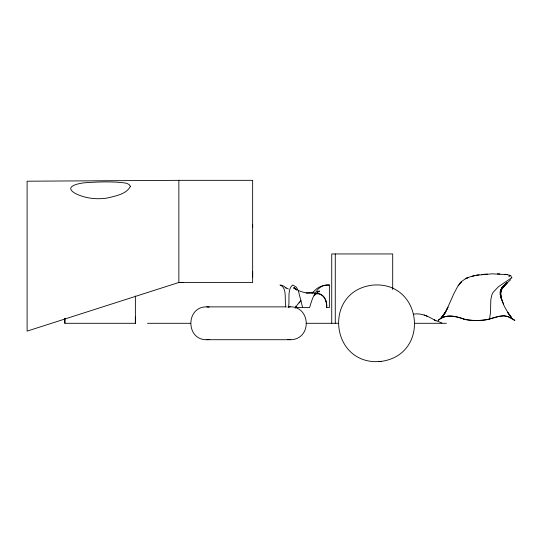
<?xml version="1.0" encoding="UTF-8"?>
<svg xmlns="http://www.w3.org/2000/svg" width="542" height="542" viewBox="0 0 542 542"><rect width="100%" height="100%" fill="white"/><g stroke="black" fill="none" stroke-linecap="round" stroke-linejoin="round"><path stroke-width="0.81" d="M64.857 318.242L64.857 323.296L135.371 323.296L135.371 317.07M252.647 277.138L252.647 271.617M252.647 227.071L252.647 224.517M64.844 323.296L64.864 318.533M288.473 307.09C289.997 300.763 286.874 289.137 292.727 285.031L296.413 287.199L298.425 291.068L302.626 307.517M500.327 294.502L500.469 292.152M500.327 293.933C500.185 289.238 503.681 285.587 507.129 282.863C503.721 285.654 500.076 289.103 500.327 293.933L500.422 292.653M486.818 319.584L489.534 319.055L490.49 312.558L490.828 299.651L491.946 294.624L493.132 292.328L498.45 286.711L511.987 277.579L511.391 277.443M500.666 290.668L503.145 286.65L506.133 283.703C502.441 286.582 499.399 291.007 500.578 295.912L500.381 292.267L501.208 289.028L500.036 292.423L502.373 287.497L500.632 290.702L500.232 294.848L500.964 290.085L503.728 285.973C500.971 288.676 499.765 292.619 500.72 296.352L500.401 292.931L500.903 290.261L501.906 288.385M500.564 290.898L503.145 286.65L505.645 284.15L502.238 287.755L500.517 291.366L502.969 286.806L505.368 284.408L502.238 287.755L507.129 282.863C501.364 286.63 498.586 294.008 502.061 300.302C499.202 294.875 500.307 288.059 505.374 284.354M508.836 276.86L509.954 275.736M295.153 308.215L297.368 304.692L300.885 300.905M444.433 313.872L445.328 312.51L442.13 316.894L444.433 313.872L447.99 307.185L445.51 312.111L442.001 317.029L446.147 310.972L453.966 293.466L457.692 286.447L461.635 281.474L465.395 278.778L469.27 277.064L476.371 275.255L492.082 273.839L507.177 274.618L510.903 275.743L511.546 277.965M459.718 283.507L461.635 281.474L458.132 285.736M314.211 295.797L316.033 293.554L315.234 294.326L319.17 291.054L317.741 291.894L319.34 291.169L317.036 292.219M501.757 288.48L504.758 284.97L509.758 280.573M313.276 292.24C317.002 287.165 323.168 284.706 329.373 285.031L329.373 307.517L326.609 307.517C327.551 300.498 322.937 292.578 314.997 293.683M503.145 286.65L502.298 287.612L506.716 283.215C501.709 286.589 498.762 292.897 501.458 298.696L500.401 292.931L501.187 289.557C499.27 299.469 505.632 309.435 511.187 317.273L507.603 312.375L511.641 317.795M510.13 280.207L510.625 279.658M440.693 318.405L443.18 315.715M312.687 293.202L313.771 292.05M441.865 317.219L442.841 316.189L440.605 318.5M300.952 300.844L298.96 302.768M489.534 319.055L499.426 316.264L503.816 315.613L507.481 316.453L514.9 320.43L514.297 320.085M509.121 275.343L509.541 275.241M474.778 275.553L472.102 276.183M312.646 292.287L306.169 293.066M476.371 275.255L479.053 274.835M381.087 361.406C430.768 354.773 422.543 280.695 372.618 285.119C322.083 291.169 330.417 366.582 381.087 361.406L378.851 361.602M314.516 292.849C309.17 293.879 303.635 292.666 298.676 290.634M285.702 306.874L206.807 306.874C185.574 306.332 185.574 340.254 206.807 339.712L290.241 339.712C312.571 339.671 311.027 304.922 288.683 306.874M287.843 307.111L290.241 306.874M206.807 339.712L209.205 339.475M329.373 285.031C316.46 283.994 312.531 297.66 309.624 307.517L296.305 307.517L295.634 306.061M413.539 314.184C421.683 312.646 429.156 316.921 435.944 320.823L434.244 319.963L441.906 322.971M481.621 274.516L487.346 274.035M178.853 180.33L27.1 181.197L27.1 331.121L178.853 282.477L252.647 282.497L252.647 180.33L178.853 180.33L178.853 282.47L183.467 282.497M147.492 323.296L190.54 323.296M306.169 323.296L338.391 323.296M414.813 323.296L446.351 323.296M499.914 273.906L497.346 273.818M315.146 293.689L317.517 293.764L315.166 293.683M315.708 293.493C323.621 292.585 327.544 300.742 326.609 307.517L326.575 305.417M206.807 306.874L209.205 307.111M287.843 339.475L290.241 339.712M504.751 274.266L507.177 274.618M465.598 319.489C456.079 316.758 446.52 313.032 438.078 320.424C445.7 313.845 455.361 315.756 463.999 319.177M427.489 316.311L424.196 315.01M285.18 287.389L288.385 288.988M514.073 319.956C506.513 313.235 496.953 316.636 488.478 319.279A32.141 16.077 0 0 1 465.564 319.536M296.128 289.408L293.527 287.849L296.935 289.916L294.279 287.68L296.82 290.011M286.169 288.324L284.475 286.596L282.368 285.417L279.984 285.031C287.856 287.985 283.933 300.62 286.068 307.09M502.393 301.081L503.626 304.055M326.006 301.372L326.386 303.357M326.453 303.412L326.602 305.444M392.693 289.469L392.693 253.947L331.724 253.947L331.724 323.296M335.274 253.947L335.274 323.296M135.371 296.067L135.371 323.296M486.885 319.678A32.147 16.118 0 0 1 463.945 319.245M130.432 186.258C126.388 194.402 115.073 196.082 106.977 198.081C96.117 199.68 84.532 198.365 74.776 193.128C62.025 185.452 83.061 182.485 88.21 182.586C98.143 181.848 108.129 181.672 118.068 182.241C122.025 183.027 128.325 182.037 130.432 186.258M502.82 286.982L504.487 285.234L502.82 286.982M466.452 278.27L465.395 278.778L468.044 277.531L466.452 278.27"/></g></svg>
